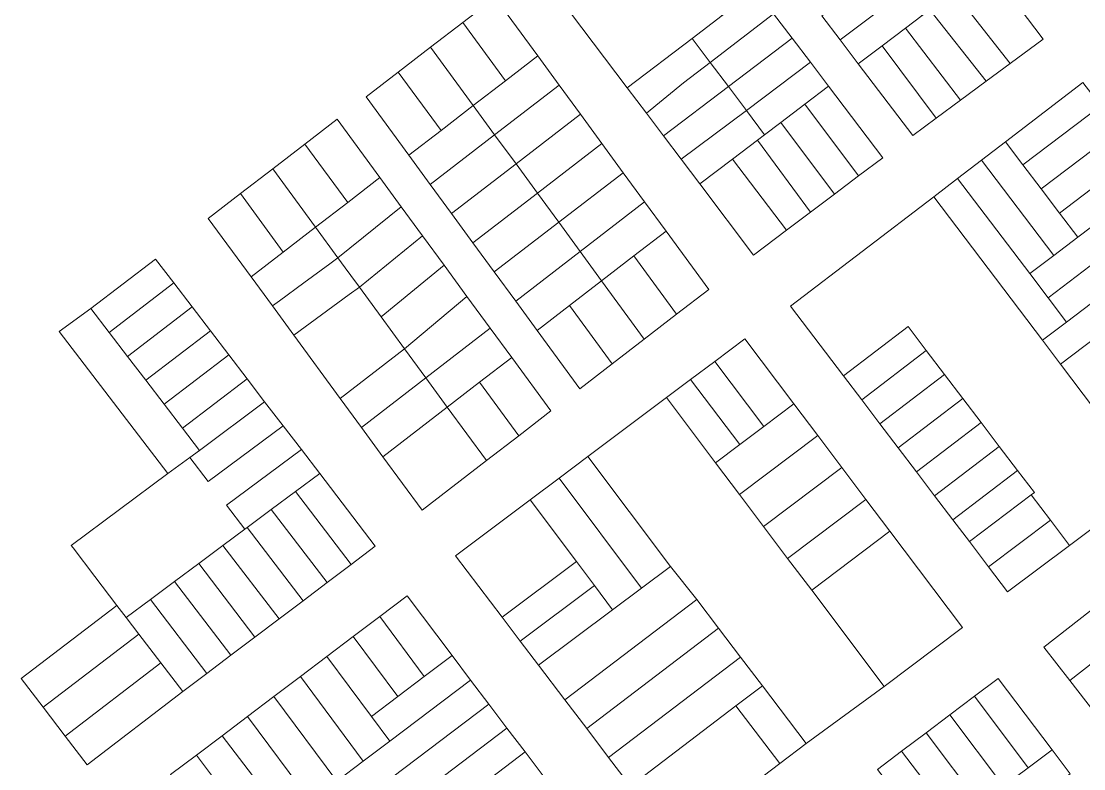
# Model space of a CAD drawing. Header units: metres. Extents: x 3873 to 16340, y -5213 to 3289.
# Drawn here: x 3877.4 to 4230.1, y 2161.9 to 2409.9 of the extents above; entities that cross this region are included whole.
import ezdxf

# ---------------------------------------------------------------- set-up
doc = ezdxf.new("R2010")
doc.units = ezdxf.units.M
doc.layers.add('CONTEXTO-MANZANAS', color=8, linetype='Continuous', lineweight=0, plot=False)
doc.layers.add('CONTEXTO-PARCELAS', color=9, linetype='Continuous', lineweight=0, plot=False)

msp = doc.modelspace()

# ---------------------------------------------------------------- linework, layer by layer
at = {"layer": 'CONTEXTO-MANZANAS'}
for points in [[(4070.07, 2444.79), (4079.75, 2452.1), (4090.63, 2460.32), (4105.75, 2440.44), (4121.1, 2420.26), (4127.1, 2412.38), (4133.29, 2404.32), (4139.35, 2396.35), (4145.38, 2388.38), (4163.38, 2364.66), (4155.29, 2358.6), (4147.32, 2352.6), (4139.32, 2346.57), (4131.44, 2340.66), (4120.41, 2332.38), (4102.63, 2355.97), (4096.47, 2364.13), (4090.57, 2371.94), (4084.91, 2379.41), (4078.54, 2387.88), (4055.97, 2417.82), (4048.16, 2428.19), (4070.07, 2444.79)], [(4198.19, 2428.29), (4216.6, 2404.04), (4205.66, 2395.94), (4197.63, 2390.04), (4189.13, 2383.76), (4181.1, 2377.82), (4173.29, 2372.04), (4155.22, 2395.85), (4149.19, 2403.79), (4143.13, 2411.76)], [(4034.63, 2417.78), (4048.81, 2398.42), (4055.91, 2388.74), (4063, 2379.06), (4070.09, 2369.38), (4077.19, 2359.7), (4084.29, 2350.01), (4091.39, 2340.32), (4105.58, 2320.96), (4094.9, 2312.75), (4084.19, 2304.5), (4073.48, 2296.26), (4062.78, 2288.02), (4048.6, 2307.38), (4041.5, 2317.07), (4034.4, 2326.76), (4027.3, 2336.44), (4020.21, 2346.12), (4013.12, 2355.8), (4006.02, 2365.48), (3991.84, 2384.84), (4002.53, 2393.07), (4013.21, 2401.29), (4023.92, 2409.53), (4034.63, 2417.78)], [(4252.44, 2256.38), (4225.35, 2236.04), (4204.79, 2220.6), (4198.43, 2228.96), (4192.08, 2237.32), (4186.61, 2244.52), (4180.55, 2252.48), (4174.5, 2260.44), (4168.45, 2268.41), (4162.4, 2276.37), (4156.35, 2284.33), (4150.3, 2292.29), (4132.75, 2315.38), (4180.25, 2351.72), (4188.2, 2357.8), (4196.14, 2363.88), (4204.08, 2369.96), (4229.79, 2389.63)], [(4229.79, 2389.63), (4235.71, 2381.88)], [(3982.23, 2377.45), (3996.42, 2358.09), (4003.51, 2348.41), (4010.61, 2338.73), (4017.7, 2329.05), (4025.32, 2318.66), (4033.07, 2308.08), (4040.16, 2298.4), (4053.18, 2280.63), (4042.48, 2272.4), (4031.78, 2264.16), (4010.39, 2247.69), (3997.37, 2265.46), (3990.28, 2275.14), (3983.18, 2284.82), (3967.81, 2305.79), (3960.72, 2315.47), (3953.63, 2325.15), (3939.44, 2344.51), (3950.14, 2352.74), (3960.84, 2360.98), (3971.54, 2369.21), (3982.23, 2377.45)], [(4079.6, 2156.14), (4072.34, 2165.69), (4065.07, 2175.25), (4057.81, 2184.8), (4049.08, 2196.26), (4043.03, 2204.22), (4036.98, 2212.18), (4021.47, 2232.57), (4046.27, 2251.15), (4055.87, 2258.34), (4065.47, 2265.54), (4091.56, 2285.1), (4099.56, 2291.1), (4107.57, 2297.1), (4117.57, 2304.6)], [(4117.57, 2304.6), (4133.81, 2283.04), (4141.79, 2272.45), (4149.76, 2261.87), (4157.74, 2251.29), (4165.71, 2240.71), (4189.79, 2208.76), (4163.78, 2189.26), (4137.91, 2170.34), (4129.15, 2163.68), (4094.13, 2137.04)], [(4251.78, 2157.29), (4245.65, 2165.18), (4239.51, 2173.08), (4233.37, 2180.98), (4225.39, 2191.24), (4216.8, 2202.29), (4236.54, 2217.64), (4244.44, 2223.77), (4252.52, 2230.06), (4264.17, 2239.12), (4272.07, 2245.25)], [(3926.91, 2160.01), (3935.5, 2166.47), (3944.04, 2172.91), (3952.47, 2179.29), (3961.25, 2185.91), (3970.04, 2192.54), (3978.82, 2199.19), (3987.57, 2205.82), (3996.35, 2212.44), (4005.44, 2219.29)], [(4005.44, 2219.29), (4020.38, 2199.51), (4026.54, 2191.38), (4032.57, 2183.4), (4038.6, 2175.42), (4044.59, 2167.53), (4050.64, 2159.57)], [(4161.54, 2161.66), (4169.6, 2167.76), (4177.75, 2173.91), (4185.6, 2179.82), (4193.75, 2185.97), (4201.66, 2191.88)], [(4201.66, 2191.88), (4219.57, 2168.19), (4225.6, 2160.22)]]:
    msp.add_lwpolyline(points, dxfattribs=at)
at = {"layer": 'CONTEXTO-PARCELAS'}
for points in [[(4078.54, 2387.88), (4055.97, 2417.82), (4077.85, 2434.35), (4086.35, 2422.97), (4096.13, 2430.35), (4110.04, 2411.85), (4100.04, 2404.22), (4078.54, 2387.88)], [(4078.54, 2387.88), (4055.97, 2417.82), (4077.85, 2434.35), (4086.35, 2422.97), (4096.13, 2430.35), (4110.04, 2411.85), (4100.04, 2404.22), (4078.54, 2387.88)], [(4078.54, 2387.88), (4055.97, 2417.82), (4077.85, 2434.35), (4086.35, 2422.97), (4096.13, 2430.35), (4110.04, 2411.85), (4100.04, 2404.22), (4078.54, 2387.88)], [(4149.19, 2403.79), (4143.13, 2411.76), (4164.35, 2427.79), (4170.41, 2419.82), (4149.19, 2403.79)], [(4149.19, 2403.79), (4143.13, 2411.76), (4164.35, 2427.79), (4170.41, 2419.82), (4149.19, 2403.79)], [(4186.91, 2419.76), (4198.19, 2428.29), (4216.6, 2404.04), (4205.66, 2395.94), (4186.91, 2419.76)], [(4186.91, 2419.76), (4198.19, 2428.29), (4216.6, 2404.04), (4205.66, 2395.94), (4186.91, 2419.76)], [(4106.04, 2396.29), (4100.04, 2404.22), (4110.04, 2411.85), (4121.1, 2420.26), (4127.1, 2412.38), (4106.04, 2396.29)], [(4106.04, 2396.29), (4100.04, 2404.22), (4110.04, 2411.85), (4121.1, 2420.26), (4127.1, 2412.38), (4106.04, 2396.29)], [(4106.04, 2396.29), (4100.04, 2404.22), (4110.04, 2411.85), (4121.1, 2420.26), (4127.1, 2412.38), (4106.04, 2396.29)], [(4149.19, 2403.79), (4170.41, 2419.82), (4176.44, 2411.85), (4170.94, 2407.69), (4163.13, 2401.79), (4155.22, 2395.85), (4149.19, 2403.79)], [(4149.19, 2403.79), (4170.41, 2419.82), (4176.44, 2411.85), (4170.94, 2407.69), (4163.13, 2401.79), (4155.22, 2395.85), (4149.19, 2403.79)], [(4197.63, 2390.04), (4178.94, 2413.72), (4186.91, 2419.76), (4205.66, 2395.94), (4197.63, 2390.04)], [(4197.63, 2390.04), (4178.94, 2413.72), (4186.91, 2419.76), (4205.66, 2395.94), (4197.63, 2390.04)], [(4034.63, 2417.78), (4048.81, 2398.42), (4038.12, 2390.18), (4023.92, 2409.53), (4034.63, 2417.78)], [(4034.63, 2417.78), (4048.81, 2398.42), (4038.12, 2390.18), (4023.92, 2409.53), (4034.63, 2417.78)], [(4034.63, 2417.78), (4048.81, 2398.42), (4038.12, 2390.18), (4023.92, 2409.53), (4034.63, 2417.78)], [(4189.13, 2383.76), (4170.94, 2407.69), (4176.44, 2411.85), (4178.94, 2413.72), (4197.63, 2390.04), (4189.13, 2383.76)], [(4189.13, 2383.76), (4170.94, 2407.69), (4176.44, 2411.85), (4178.94, 2413.72), (4197.63, 2390.04), (4189.13, 2383.76)], [(4023.92, 2409.53), (4038.12, 2390.18), (4027.42, 2381.95), (4013.21, 2401.29), (4023.92, 2409.53)], [(4023.92, 2409.53), (4038.12, 2390.18), (4027.42, 2381.95), (4013.21, 2401.29), (4023.92, 2409.53)], [(4023.92, 2409.53), (4038.12, 2390.18), (4027.42, 2381.95), (4013.21, 2401.29), (4023.92, 2409.53)], [(4106.04, 2396.29), (4127.1, 2412.38), (4133.29, 2404.32), (4112.1, 2388.26), (4106.04, 2396.29)], [(4106.04, 2396.29), (4127.1, 2412.38), (4133.29, 2404.32), (4112.1, 2388.26), (4106.04, 2396.29)], [(4106.04, 2396.29), (4127.1, 2412.38), (4133.29, 2404.32), (4112.1, 2388.26), (4106.04, 2396.29)], [(4163.13, 2401.79), (4170.94, 2407.69), (4189.13, 2383.76), (4181.1, 2377.82), (4163.13, 2401.79)], [(4163.13, 2401.79), (4170.94, 2407.69), (4189.13, 2383.76), (4181.1, 2377.82), (4163.13, 2401.79)], [(4078.54, 2387.88), (4100.04, 2404.22), (4106.04, 2396.29), (4097.16, 2389.51), (4084.91, 2379.41), (4078.54, 2387.88)], [(4078.54, 2387.88), (4100.04, 2404.22), (4106.04, 2396.29), (4097.16, 2389.51), (4084.91, 2379.41), (4078.54, 2387.88)], [(4078.54, 2387.88), (4100.04, 2404.22), (4106.04, 2396.29), (4097.16, 2389.51), (4084.91, 2379.41), (4078.54, 2387.88)], [(4118.07, 2380.35), (4112.1, 2388.26), (4133.29, 2404.32), (4139.35, 2396.35), (4118.07, 2380.35)], [(4118.07, 2380.35), (4112.1, 2388.26), (4133.29, 2404.32), (4139.35, 2396.35), (4118.07, 2380.35)], [(4118.07, 2380.35), (4112.1, 2388.26), (4133.29, 2404.32), (4139.35, 2396.35), (4118.07, 2380.35)], [(4013.21, 2401.29), (4027.42, 2381.95), (4016.72, 2373.71), (4002.53, 2393.07), (4013.21, 2401.29)], [(4013.21, 2401.29), (4027.42, 2381.95), (4016.72, 2373.71), (4002.53, 2393.07), (4013.21, 2401.29)], [(4013.21, 2401.29), (4027.42, 2381.95), (4016.72, 2373.71), (4002.53, 2393.07), (4013.21, 2401.29)], [(4055.91, 2388.74), (4034.51, 2372.27), (4027.42, 2381.95), (4038.12, 2390.18), (4048.81, 2398.42), (4055.91, 2388.74)], [(4055.91, 2388.74), (4034.51, 2372.27), (4027.42, 2381.95), (4038.12, 2390.18), (4048.81, 2398.42), (4055.91, 2388.74)], [(4055.91, 2388.74), (4034.51, 2372.27), (4027.42, 2381.95), (4038.12, 2390.18), (4048.81, 2398.42), (4055.91, 2388.74)], [(4173.29, 2372.04), (4155.22, 2395.85), (4163.13, 2401.79), (4181.1, 2377.82), (4173.29, 2372.04)], [(4173.29, 2372.04), (4155.22, 2395.85), (4163.13, 2401.79), (4181.1, 2377.82), (4173.29, 2372.04)], [(4090.57, 2371.94), (4084.91, 2379.41), (4097.16, 2389.51), (4106.04, 2396.29), (4112.1, 2388.26), (4090.57, 2371.94)], [(4090.57, 2371.94), (4084.91, 2379.41), (4097.16, 2389.51), (4106.04, 2396.29), (4112.1, 2388.26), (4090.57, 2371.94)], [(4090.57, 2371.94), (4084.91, 2379.41), (4097.16, 2389.51), (4106.04, 2396.29), (4112.1, 2388.26), (4090.57, 2371.94)], [(4124.13, 2372.29), (4118.07, 2380.35), (4139.35, 2396.35), (4145.38, 2388.38), (4137.47, 2382.41), (4129.47, 2376.35), (4124.13, 2372.29)], [(4124.13, 2372.29), (4118.07, 2380.35), (4139.35, 2396.35), (4145.38, 2388.38), (4137.47, 2382.41), (4129.47, 2376.35), (4124.13, 2372.29)], [(4124.13, 2372.29), (4118.07, 2380.35), (4139.35, 2396.35), (4145.38, 2388.38), (4137.47, 2382.41), (4129.47, 2376.35), (4124.13, 2372.29)], [(4002.53, 2393.07), (4016.72, 2373.71), (4006.02, 2365.48), (3991.84, 2384.84), (4002.53, 2393.07)], [(4002.53, 2393.07), (4016.72, 2373.71), (4006.02, 2365.48), (3991.84, 2384.84), (4002.53, 2393.07)], [(4002.53, 2393.07), (4016.72, 2373.71), (4006.02, 2365.48), (3991.84, 2384.84), (4002.53, 2393.07)], [(4063, 2379.06), (4041.61, 2362.59), (4034.51, 2372.27), (4055.91, 2388.74), (4063, 2379.06)], [(4063, 2379.06), (4041.61, 2362.59), (4034.51, 2372.27), (4055.91, 2388.74), (4063, 2379.06)], [(4063, 2379.06), (4041.61, 2362.59), (4034.51, 2372.27), (4055.91, 2388.74), (4063, 2379.06)], [(4096.47, 2364.13), (4090.57, 2371.94), (4112.1, 2388.26), (4118.07, 2380.35), (4096.47, 2364.13)], [(4096.47, 2364.13), (4090.57, 2371.94), (4112.1, 2388.26), (4118.07, 2380.35), (4096.47, 2364.13)], [(4096.47, 2364.13), (4090.57, 2371.94), (4112.1, 2388.26), (4118.07, 2380.35), (4096.47, 2364.13)], [(4155.29, 2358.6), (4137.47, 2382.41), (4145.38, 2388.38), (4163.38, 2364.66), (4155.29, 2358.6)], [(4155.29, 2358.6), (4137.47, 2382.41), (4145.38, 2388.38), (4163.38, 2364.66), (4155.29, 2358.6)], [(4155.29, 2358.6), (4137.47, 2382.41), (4145.38, 2388.38), (4163.38, 2364.66), (4155.29, 2358.6)], [(4235.71, 2381.88), (4209.87, 2362.31), (4204.08, 2369.96), (4229.79, 2389.63), (4235.71, 2381.88)], [(4235.71, 2381.88), (4209.87, 2362.31), (4204.08, 2369.96), (4229.79, 2389.63), (4235.71, 2381.88)], [(4006.02, 2365.48), (4016.72, 2373.71), (4027.42, 2381.95), (4034.51, 2372.27), (4013.12, 2355.8), (4006.02, 2365.48)], [(4006.02, 2365.48), (4016.72, 2373.71), (4027.42, 2381.95), (4034.51, 2372.27), (4013.12, 2355.8), (4006.02, 2365.48)], [(4006.02, 2365.48), (4016.72, 2373.71), (4027.42, 2381.95), (4034.51, 2372.27), (4013.12, 2355.8), (4006.02, 2365.48)], [(4129.47, 2376.35), (4137.47, 2382.41), (4155.29, 2358.6), (4147.32, 2352.6), (4129.47, 2376.35)], [(4129.47, 2376.35), (4137.47, 2382.41), (4155.29, 2358.6), (4147.32, 2352.6), (4129.47, 2376.35)], [(4129.47, 2376.35), (4137.47, 2382.41), (4155.29, 2358.6), (4147.32, 2352.6), (4129.47, 2376.35)], [(4241.78, 2373.93), (4215.9, 2354.34), (4209.87, 2362.31), (4235.71, 2381.88), (4241.78, 2373.93)], [(4241.78, 2373.93), (4215.9, 2354.34), (4209.87, 2362.31), (4235.71, 2381.88), (4241.78, 2373.93)], [(3996.42, 2358.09), (3985.72, 2349.85), (3971.54, 2369.21), (3982.23, 2377.45), (3996.42, 2358.09)], [(3996.42, 2358.09), (3985.72, 2349.85), (3971.54, 2369.21), (3982.23, 2377.45), (3996.42, 2358.09)], [(4070.09, 2369.38), (4048.71, 2352.9), (4041.61, 2362.59), (4063, 2379.06), (4070.09, 2369.38)], [(4070.09, 2369.38), (4048.71, 2352.9), (4041.61, 2362.59), (4063, 2379.06), (4070.09, 2369.38)], [(4070.09, 2369.38), (4048.71, 2352.9), (4041.61, 2362.59), (4063, 2379.06), (4070.09, 2369.38)], [(4124.13, 2372.29), (4121.79, 2370.51), (4113.47, 2364.19), (4102.63, 2355.97), (4096.47, 2364.13), (4118.07, 2380.35), (4124.13, 2372.29)], [(4124.13, 2372.29), (4121.79, 2370.51), (4113.47, 2364.19), (4102.63, 2355.97), (4096.47, 2364.13), (4118.07, 2380.35), (4124.13, 2372.29)], [(4124.13, 2372.29), (4121.79, 2370.51), (4113.47, 2364.19), (4102.63, 2355.97), (4096.47, 2364.13), (4118.07, 2380.35), (4124.13, 2372.29)], [(4139.32, 2346.57), (4121.79, 2370.51), (4124.13, 2372.29), (4129.47, 2376.35), (4147.32, 2352.6), (4139.32, 2346.57)], [(4139.32, 2346.57), (4121.79, 2370.51), (4124.13, 2372.29), (4129.47, 2376.35), (4147.32, 2352.6), (4139.32, 2346.57)], [(4139.32, 2346.57), (4121.79, 2370.51), (4124.13, 2372.29), (4129.47, 2376.35), (4147.32, 2352.6), (4139.32, 2346.57)], [(4247.85, 2365.99), (4222.03, 2346.25), (4215.9, 2354.34), (4241.78, 2373.93), (4247.85, 2365.99)], [(4247.85, 2365.99), (4222.03, 2346.25), (4215.9, 2354.34), (4241.78, 2373.93), (4247.85, 2365.99)], [(4013.12, 2355.8), (4034.51, 2372.27), (4041.61, 2362.59), (4020.21, 2346.12), (4013.12, 2355.8)], [(4013.12, 2355.8), (4034.51, 2372.27), (4041.61, 2362.59), (4020.21, 2346.12), (4013.12, 2355.8)], [(4013.12, 2355.8), (4034.51, 2372.27), (4041.61, 2362.59), (4020.21, 2346.12), (4013.12, 2355.8)], [(4113.47, 2364.19), (4121.79, 2370.51), (4139.32, 2346.57), (4131.44, 2340.66), (4113.47, 2364.19)], [(4113.47, 2364.19), (4121.79, 2370.51), (4139.32, 2346.57), (4131.44, 2340.66), (4113.47, 2364.19)], [(4113.47, 2364.19), (4121.79, 2370.51), (4139.32, 2346.57), (4131.44, 2340.66), (4113.47, 2364.19)], [(3971.54, 2369.21), (3985.72, 2349.85), (3975.02, 2341.62), (3960.84, 2360.98), (3971.54, 2369.21)], [(3971.54, 2369.21), (3985.72, 2349.85), (3975.02, 2341.62), (3960.84, 2360.98), (3971.54, 2369.21)], [(4077.19, 2359.7), (4055.79, 2343.23), (4048.71, 2352.9), (4070.09, 2369.38), (4077.19, 2359.7)], [(4077.19, 2359.7), (4055.79, 2343.23), (4048.71, 2352.9), (4070.09, 2369.38), (4077.19, 2359.7)], [(4077.19, 2359.7), (4055.79, 2343.23), (4048.71, 2352.9), (4070.09, 2369.38), (4077.19, 2359.7)], [(4204.08, 2369.96), (4209.87, 2362.31), (4215.9, 2354.34), (4222.03, 2346.25), (4228.07, 2338.28), (4220.09, 2332.24), (4196.14, 2363.88), (4204.08, 2369.96)], [(4204.08, 2369.96), (4209.87, 2362.31), (4215.9, 2354.34), (4222.03, 2346.25), (4228.07, 2338.28), (4220.09, 2332.24), (4196.14, 2363.88), (4204.08, 2369.96)], [(4102.63, 2355.97), (4113.47, 2364.19), (4131.44, 2340.66), (4120.41, 2332.38), (4102.63, 2355.97)], [(4102.63, 2355.97), (4113.47, 2364.19), (4131.44, 2340.66), (4120.41, 2332.38), (4102.63, 2355.97)], [(4102.63, 2355.97), (4113.47, 2364.19), (4131.44, 2340.66), (4120.41, 2332.38), (4102.63, 2355.97)], [(4196.14, 2363.88), (4220.09, 2332.24), (4212.12, 2326.2), (4188.2, 2357.8), (4196.14, 2363.88)], [(4196.14, 2363.88), (4220.09, 2332.24), (4212.12, 2326.2), (4188.2, 2357.8), (4196.14, 2363.88)], [(4254.02, 2357.93), (4228.07, 2338.28), (4222.03, 2346.25), (4247.85, 2365.99), (4254.02, 2357.93)], [(4254.02, 2357.93), (4228.07, 2338.28), (4222.03, 2346.25), (4247.85, 2365.99), (4254.02, 2357.93)], [(3960.84, 2360.98), (3975.02, 2341.62), (3964.33, 2333.38), (3950.14, 2352.74), (3960.84, 2360.98)], [(3960.84, 2360.98), (3975.02, 2341.62), (3964.33, 2333.38), (3950.14, 2352.74), (3960.84, 2360.98)], [(4020.21, 2346.12), (4041.61, 2362.59), (4048.71, 2352.9), (4027.3, 2336.44), (4020.21, 2346.12)], [(4020.21, 2346.12), (4041.61, 2362.59), (4048.71, 2352.9), (4027.3, 2336.44), (4020.21, 2346.12)], [(4020.21, 2346.12), (4041.61, 2362.59), (4048.71, 2352.9), (4027.3, 2336.44), (4020.21, 2346.12)], [(4084.29, 2350.01), (4062.89, 2333.54), (4055.79, 2343.23), (4077.19, 2359.7), (4084.29, 2350.01)], [(4084.29, 2350.01), (4062.89, 2333.54), (4055.79, 2343.23), (4077.19, 2359.7), (4084.29, 2350.01)], [(4084.29, 2350.01), (4062.89, 2333.54), (4055.79, 2343.23), (4077.19, 2359.7), (4084.29, 2350.01)], [(4003.51, 2348.41), (3982.5, 2331.43), (3975.02, 2341.62), (3985.72, 2349.85), (3996.42, 2358.09), (4003.51, 2348.41)], [(4003.51, 2348.41), (3982.5, 2331.43), (3975.02, 2341.62), (3985.72, 2349.85), (3996.42, 2358.09), (4003.51, 2348.41)], [(4216.32, 2304.1), (4180.25, 2351.72), (4188.2, 2357.8), (4212.12, 2326.2), (4218.24, 2318.13), (4224.29, 2310.14), (4216.32, 2304.1)], [(4216.32, 2304.1), (4180.25, 2351.72), (4188.2, 2357.8), (4212.12, 2326.2), (4218.24, 2318.13), (4224.29, 2310.14), (4216.32, 2304.1)], [(4260.09, 2349.98), (4218.24, 2318.13), (4212.12, 2326.2), (4220.09, 2332.24), (4228.07, 2338.28), (4254.02, 2357.93), (4260.09, 2349.98)], [(4260.09, 2349.98), (4218.24, 2318.13), (4212.12, 2326.2), (4220.09, 2332.24), (4228.07, 2338.28), (4254.02, 2357.93), (4260.09, 2349.98)], [(3950.14, 2352.74), (3964.33, 2333.38), (3953.63, 2325.15), (3939.44, 2344.51), (3950.14, 2352.74)], [(3950.14, 2352.74), (3964.33, 2333.38), (3953.63, 2325.15), (3939.44, 2344.51), (3950.14, 2352.74)], [(4027.3, 2336.44), (4048.71, 2352.9), (4055.79, 2343.23), (4034.4, 2326.76), (4027.3, 2336.44)], [(4027.3, 2336.44), (4048.71, 2352.9), (4055.79, 2343.23), (4034.4, 2326.76), (4027.3, 2336.44)], [(4027.3, 2336.44), (4048.71, 2352.9), (4055.79, 2343.23), (4034.4, 2326.76), (4027.3, 2336.44)], [(4069.99, 2323.85), (4062.89, 2333.54), (4084.29, 2350.01), (4091.39, 2340.32), (4080.69, 2332.09), (4069.99, 2323.85)], [(4069.99, 2323.85), (4062.89, 2333.54), (4084.29, 2350.01), (4091.39, 2340.32), (4080.69, 2332.09), (4069.99, 2323.85)], [(4069.99, 2323.85), (4062.89, 2333.54), (4084.29, 2350.01), (4091.39, 2340.32), (4080.69, 2332.09), (4069.99, 2323.85)], [(4180.25, 2351.72), (4216.32, 2304.1), (4222.35, 2296.13), (4252.45, 2256.39), (4225.35, 2236.04), (4219, 2244.41), (4212.62, 2252.81), (4213.68, 2253.61), (4208.05, 2260.93), (4202, 2268.89), (4195.95, 2276.85), (4189.9, 2284.81), (4183.85, 2292.78), (4177.8, 2300.74), (4171.74, 2308.7), (4150.3, 2292.29), (4132.75, 2315.38), (4180.25, 2351.72)], [(4180.25, 2351.72), (4216.32, 2304.1), (4222.35, 2296.13), (4252.45, 2256.39), (4225.35, 2236.04), (4219, 2244.41), (4212.62, 2252.81), (4213.68, 2253.61), (4208.05, 2260.93), (4202, 2268.89), (4195.95, 2276.85), (4189.9, 2284.81), (4183.85, 2292.78), (4177.8, 2300.74), (4171.74, 2308.7), (4150.3, 2292.29), (4132.75, 2315.38), (4180.25, 2351.72)], [(4224.29, 2310.14), (4218.24, 2318.13), (4260.09, 2349.98), (4266.25, 2341.92), (4224.29, 2310.14)], [(4224.29, 2310.14), (4218.24, 2318.13), (4260.09, 2349.98), (4266.25, 2341.92), (4224.29, 2310.14)], [(4010.61, 2338.73), (3989.59, 2321.76), (3986.79, 2325.58), (3984.9, 2328.16), (3982.5, 2331.43), (4003.51, 2348.41), (4010.61, 2338.73)], [(4010.61, 2338.73), (3989.59, 2321.76), (3986.79, 2325.58), (3984.9, 2328.16), (3982.5, 2331.43), (4003.51, 2348.41), (4010.61, 2338.73)], [(4034.4, 2326.76), (4055.79, 2343.23), (4062.89, 2333.54), (4041.5, 2317.07), (4034.4, 2326.76)], [(4034.4, 2326.76), (4055.79, 2343.23), (4062.89, 2333.54), (4041.5, 2317.07), (4034.4, 2326.76)], [(4034.4, 2326.76), (4055.79, 2343.23), (4062.89, 2333.54), (4041.5, 2317.07), (4034.4, 2326.76)], [(4266.25, 2341.92), (4272.32, 2333.97), (4238.3, 2308.2), (4222.35, 2296.13), (4216.32, 2304.1), (4224.29, 2310.14), (4266.25, 2341.92)], [(4266.25, 2341.92), (4272.32, 2333.97), (4238.3, 2308.2), (4222.35, 2296.13), (4216.32, 2304.1), (4224.29, 2310.14), (4266.25, 2341.92)], [(3975.02, 2341.62), (3982.5, 2331.43), (3979.75, 2329.42), (3971.2, 2323.16), (3963.1, 2317.22), (3960.72, 2315.47), (3953.63, 2325.15), (3964.33, 2333.38), (3975.02, 2341.62)], [(3975.02, 2341.62), (3982.5, 2331.43), (3979.75, 2329.42), (3971.2, 2323.16), (3963.1, 2317.22), (3960.72, 2315.47), (3953.63, 2325.15), (3964.33, 2333.38), (3975.02, 2341.62)], [(4017.7, 2329.05), (3996.86, 2311.82), (3989.59, 2321.76), (4010.61, 2338.73), (4017.7, 2329.05)], [(4017.7, 2329.05), (3996.86, 2311.82), (3989.59, 2321.76), (4010.61, 2338.73), (4017.7, 2329.05)], [(4094.9, 2312.75), (4080.69, 2332.09), (4091.39, 2340.32), (4105.58, 2320.96), (4094.9, 2312.75)], [(4094.9, 2312.75), (4080.69, 2332.09), (4091.39, 2340.32), (4105.58, 2320.96), (4094.9, 2312.75)], [(4094.9, 2312.75), (4080.69, 2332.09), (4091.39, 2340.32), (4105.58, 2320.96), (4094.9, 2312.75)], [(3960.72, 2315.47), (3963.1, 2317.22), (3971.2, 2323.16), (3979.75, 2329.42), (3982.5, 2331.43), (3984.9, 2328.16), (3986.79, 2325.58), (3989.59, 2321.76), (3986.19, 2319.26), (3967.81, 2305.79), (3960.72, 2315.47)], [(3960.72, 2315.47), (3963.1, 2317.22), (3971.2, 2323.16), (3979.75, 2329.42), (3982.5, 2331.43), (3984.9, 2328.16), (3986.79, 2325.58), (3989.59, 2321.76), (3986.19, 2319.26), (3967.81, 2305.79), (3960.72, 2315.47)], [(4041.5, 2317.07), (4062.89, 2333.54), (4069.99, 2323.85), (4059.3, 2315.62), (4048.6, 2307.38), (4041.5, 2317.07)], [(4041.5, 2317.07), (4062.89, 2333.54), (4069.99, 2323.85), (4059.3, 2315.62), (4048.6, 2307.38), (4041.5, 2317.07)], [(4041.5, 2317.07), (4062.89, 2333.54), (4069.99, 2323.85), (4059.3, 2315.62), (4048.6, 2307.38), (4041.5, 2317.07)], [(4084.19, 2304.5), (4069.97, 2323.83), (4080.69, 2332.09), (4094.9, 2312.75), (4084.19, 2304.5)], [(4084.19, 2304.5), (4069.97, 2323.83), (4080.69, 2332.09), (4094.9, 2312.75), (4084.19, 2304.5)], [(4084.19, 2304.5), (4069.97, 2323.83), (4080.69, 2332.09), (4094.9, 2312.75), (4084.19, 2304.5)], [(3928.01, 2323.1), (3906.57, 2306.69), (3900.49, 2314.63), (3921.94, 2331.04), (3928.01, 2323.1)], [(3928.01, 2323.1), (3906.57, 2306.69), (3900.49, 2314.63), (3921.94, 2331.04), (3928.01, 2323.1)], [(4025.32, 2318.66), (4004.58, 2301.29), (3996.86, 2311.82), (4017.7, 2329.05), (4025.32, 2318.66)], [(4025.32, 2318.66), (4004.58, 2301.29), (3996.86, 2311.82), (4017.7, 2329.05), (4025.32, 2318.66)], [(3934.09, 2315.15), (3912.65, 2298.75), (3906.57, 2306.69), (3928.01, 2323.1), (3934.09, 2315.15)], [(3934.09, 2315.15), (3912.65, 2298.75), (3906.57, 2306.69), (3928.01, 2323.1), (3934.09, 2315.15)], [(3967.81, 2305.79), (3986.19, 2319.26), (3989.59, 2321.76), (3996.86, 2311.82), (4004.58, 2301.29), (3983.18, 2284.82), (3967.81, 2305.79)], [(3967.81, 2305.79), (3986.19, 2319.26), (3989.59, 2321.76), (3996.86, 2311.82), (4004.58, 2301.29), (3983.18, 2284.82), (3967.81, 2305.79)], [(4073.48, 2296.26), (4059.3, 2315.62), (4069.97, 2323.83), (4084.19, 2304.5), (4073.48, 2296.26)], [(4073.48, 2296.26), (4059.3, 2315.62), (4069.97, 2323.83), (4084.19, 2304.5), (4073.48, 2296.26)], [(4073.48, 2296.26), (4059.3, 2315.62), (4069.97, 2323.83), (4084.19, 2304.5), (4073.48, 2296.26)], [(4033.07, 2308.08), (4011.67, 2291.61), (4004.58, 2301.29), (4025.32, 2318.66), (4033.07, 2308.08)], [(4033.07, 2308.08), (4011.67, 2291.61), (4004.58, 2301.29), (4025.32, 2318.66), (4033.07, 2308.08)], [(3900.49, 2314.63), (3906.57, 2306.69), (3912.65, 2298.75), (3918.72, 2290.81), (3924.8, 2282.86), (3930.88, 2274.92), (3936.49, 2267.58), (3933.32, 2265.22), (3926.07, 2259.85), (3889.99, 2306.96), (3900.49, 2314.63)], [(3900.49, 2314.63), (3906.57, 2306.69), (3912.65, 2298.75), (3918.72, 2290.81), (3924.8, 2282.86), (3930.88, 2274.92), (3936.49, 2267.58), (3933.32, 2265.22), (3926.07, 2259.85), (3889.99, 2306.96), (3900.49, 2314.63)], [(3940.17, 2307.21), (3918.72, 2290.81), (3912.65, 2298.75), (3934.09, 2315.15), (3940.17, 2307.21)], [(3940.17, 2307.21), (3918.72, 2290.81), (3912.65, 2298.75), (3934.09, 2315.15), (3940.17, 2307.21)], [(4048.6, 2307.38), (4059.3, 2315.62), (4073.48, 2296.26), (4062.78, 2288.02), (4048.6, 2307.38)], [(4048.6, 2307.38), (4059.3, 2315.62), (4073.48, 2296.26), (4062.78, 2288.02), (4048.6, 2307.38)], [(4048.6, 2307.38), (4059.3, 2315.62), (4073.48, 2296.26), (4062.78, 2288.02), (4048.6, 2307.38)], [(3946.24, 2299.27), (3924.8, 2282.86), (3918.72, 2290.81), (3940.17, 2307.21), (3946.24, 2299.27)], [(3946.24, 2299.27), (3924.8, 2282.86), (3918.72, 2290.81), (3940.17, 2307.21), (3946.24, 2299.27)], [(4040.16, 2298.4), (4029.46, 2290.16), (4018.76, 2281.93), (4011.67, 2291.61), (4033.07, 2308.08), (4040.16, 2298.4)], [(4040.16, 2298.4), (4029.46, 2290.16), (4018.76, 2281.93), (4011.67, 2291.61), (4033.07, 2308.08), (4040.16, 2298.4)], [(4150.3, 2292.29), (4171.74, 2308.7), (4177.8, 2300.74), (4156.35, 2284.33), (4150.3, 2292.29)], [(4150.3, 2292.29), (4171.74, 2308.7), (4177.8, 2300.74), (4156.35, 2284.33), (4150.3, 2292.29)], [(4238.3, 2308.2), (4244.33, 2300.23), (4250.38, 2292.26), (4268.44, 2268.4), (4252.45, 2256.39), (4222.35, 2296.13), (4238.3, 2308.2)], [(4238.3, 2308.2), (4244.33, 2300.23), (4250.38, 2292.26), (4268.44, 2268.4), (4252.45, 2256.39), (4222.35, 2296.13), (4238.3, 2308.2)], [(4117.56, 2304.6), (4133.81, 2283.04), (4123.83, 2275.51), (4107.57, 2297.1), (4117.56, 2304.6)], [(4117.56, 2304.6), (4133.81, 2283.04), (4123.83, 2275.51), (4107.57, 2297.1), (4117.56, 2304.6)], [(3983.18, 2284.82), (4004.58, 2301.29), (4011.67, 2291.61), (3990.28, 2275.14), (3983.18, 2284.82)], [(3983.18, 2284.82), (4004.58, 2301.29), (4011.67, 2291.61), (3990.28, 2275.14), (3983.18, 2284.82)], [(4156.35, 2284.33), (4177.8, 2300.74), (4183.85, 2292.78), (4162.4, 2276.37), (4156.35, 2284.33)], [(4156.35, 2284.33), (4177.8, 2300.74), (4183.85, 2292.78), (4162.4, 2276.37), (4156.35, 2284.33)], [(3952.32, 2291.33), (3930.88, 2274.92), (3924.8, 2282.86), (3946.24, 2299.27), (3952.32, 2291.33)], [(3952.32, 2291.33), (3930.88, 2274.92), (3924.8, 2282.86), (3946.24, 2299.27), (3952.32, 2291.33)], [(4053.18, 2280.63), (4042.48, 2272.4), (4029.46, 2290.16), (4040.16, 2298.4), (4053.18, 2280.63)], [(4053.18, 2280.63), (4042.48, 2272.4), (4029.46, 2290.16), (4040.16, 2298.4), (4053.18, 2280.63)], [(4123.83, 2275.51), (4115.84, 2269.5), (4099.56, 2291.1), (4107.57, 2297.1), (4123.83, 2275.51)], [(4123.83, 2275.51), (4115.84, 2269.5), (4099.56, 2291.1), (4107.57, 2297.1), (4123.83, 2275.51)], [(4162.4, 2276.37), (4183.85, 2292.78), (4189.9, 2284.81), (4168.45, 2268.41), (4162.4, 2276.37)], [(4162.4, 2276.37), (4183.85, 2292.78), (4189.9, 2284.81), (4168.45, 2268.41), (4162.4, 2276.37)], [(3958.16, 2283.69), (3936.49, 2267.58), (3930.88, 2274.92), (3952.32, 2291.33), (3958.16, 2283.69)], [(3958.16, 2283.69), (3936.49, 2267.58), (3930.88, 2274.92), (3952.32, 2291.33), (3958.16, 2283.69)], [(3990.28, 2275.14), (4011.67, 2291.61), (4018.76, 2281.93), (3997.37, 2265.46), (3990.28, 2275.14)], [(3990.28, 2275.14), (4011.67, 2291.61), (4018.76, 2281.93), (3997.37, 2265.46), (3990.28, 2275.14)], [(4029.46, 2290.16), (4042.48, 2272.4), (4031.78, 2264.16), (4018.76, 2281.93), (4029.46, 2290.16)], [(4029.46, 2290.16), (4042.48, 2272.4), (4031.78, 2264.16), (4018.76, 2281.93), (4029.46, 2290.16)], [(4115.84, 2269.5), (4107.85, 2263.48), (4091.56, 2285.1), (4099.56, 2291.1), (4115.84, 2269.5)], [(4115.84, 2269.5), (4107.85, 2263.48), (4091.56, 2285.1), (4099.56, 2291.1), (4115.84, 2269.5)], [(3939.38, 2257.29), (3933.32, 2265.22), (3936.49, 2267.58), (3958.16, 2283.69), (3964.25, 2275.76), (3939.38, 2257.29)], [(3939.38, 2257.29), (3933.32, 2265.22), (3936.49, 2267.58), (3958.16, 2283.69), (3964.25, 2275.76), (3939.38, 2257.29)], [(4091.56, 2285.1), (4107.85, 2263.48), (4115.83, 2252.9), (4123.8, 2242.31), (4131.77, 2231.73), (4139.75, 2221.15), (4163.78, 2189.26), (4137.91, 2170.34), (4123.38, 2189.44), (4116.11, 2198.99), (4108.84, 2208.54), (4101.58, 2218.09), (4092.88, 2229.09), (4065.47, 2265.54), (4091.56, 2285.1)], [(4091.56, 2285.1), (4107.85, 2263.48), (4115.83, 2252.9), (4123.8, 2242.31), (4131.77, 2231.73), (4139.75, 2221.15), (4163.78, 2189.26), (4137.91, 2170.34), (4123.38, 2189.44), (4116.11, 2198.99), (4108.84, 2208.54), (4101.58, 2218.09), (4092.88, 2229.09), (4065.47, 2265.54), (4091.56, 2285.1)], [(4107.85, 2263.48), (4115.84, 2269.5), (4123.83, 2275.51), (4133.81, 2283.04), (4141.79, 2272.45), (4115.83, 2252.9), (4107.85, 2263.48)], [(4107.85, 2263.48), (4115.84, 2269.5), (4123.83, 2275.51), (4133.81, 2283.04), (4141.79, 2272.45), (4115.83, 2252.9), (4107.85, 2263.48)], [(4168.45, 2268.41), (4189.9, 2284.81), (4195.95, 2276.85), (4174.5, 2260.44), (4168.45, 2268.41)], [(4168.45, 2268.41), (4189.9, 2284.81), (4195.95, 2276.85), (4174.5, 2260.44), (4168.45, 2268.41)], [(3997.37, 2265.46), (4018.76, 2281.93), (4031.78, 2264.16), (4010.39, 2247.69), (3997.37, 2265.46)], [(3997.37, 2265.46), (4018.76, 2281.93), (4031.78, 2264.16), (4010.39, 2247.69), (3997.37, 2265.46)], [(3939.38, 2257.29), (3964.25, 2275.76), (3970.44, 2267.91), (3945.47, 2249.35), (3951.54, 2241.41), (3944.29, 2236.03), (3936.27, 2230.06), (3928.24, 2224.09), (3920.22, 2218.13), (3912.19, 2212.16), (3909.13, 2216.15), (3901.83, 2225.68), (3894.54, 2235.21), (3893.94, 2236.01), (3926.07, 2259.85), (3933.32, 2265.22), (3939.38, 2257.29)], [(3939.38, 2257.29), (3964.25, 2275.76), (3970.44, 2267.91), (3945.47, 2249.35), (3951.54, 2241.41), (3944.29, 2236.03), (3936.27, 2230.06), (3928.24, 2224.09), (3920.22, 2218.13), (3912.19, 2212.16), (3909.13, 2216.15), (3901.83, 2225.68), (3894.54, 2235.21), (3893.94, 2236.01), (3926.07, 2259.85), (3933.32, 2265.22), (3939.38, 2257.29)], [(4174.5, 2260.44), (4195.95, 2276.85), (4202, 2268.89), (4180.55, 2252.48), (4174.5, 2260.44)], [(4174.5, 2260.44), (4195.95, 2276.85), (4202, 2268.89), (4180.55, 2252.48), (4174.5, 2260.44)], [(4115.83, 2252.9), (4141.79, 2272.45), (4149.76, 2261.87), (4123.8, 2242.31), (4115.83, 2252.9)], [(4115.83, 2252.9), (4141.79, 2272.45), (4149.76, 2261.87), (4123.8, 2242.31), (4115.83, 2252.9)], [(3970.44, 2267.91), (3976.5, 2259.94), (3968.38, 2253.92), (3960.35, 2247.96), (3952.32, 2242), (3951.54, 2241.41), (3945.47, 2249.35), (3970.44, 2267.91)], [(3970.44, 2267.91), (3976.5, 2259.94), (3968.38, 2253.92), (3960.35, 2247.96), (3952.32, 2242), (3951.54, 2241.41), (3945.47, 2249.35), (3970.44, 2267.91)], [(4180.55, 2252.48), (4202, 2268.89), (4208.05, 2260.93), (4186.61, 2244.52), (4180.55, 2252.48)], [(4180.55, 2252.48), (4202, 2268.89), (4208.05, 2260.93), (4186.61, 2244.52), (4180.55, 2252.48)], [(4092.88, 2229.09), (4083.28, 2221.9), (4055.87, 2258.34), (4065.47, 2265.54), (4092.88, 2229.09)], [(4092.88, 2229.09), (4083.28, 2221.9), (4055.87, 2258.34), (4065.47, 2265.54), (4092.88, 2229.09)], [(4123.8, 2242.31), (4149.76, 2261.87), (4157.74, 2251.29), (4131.77, 2231.73), (4123.8, 2242.31)], [(4123.8, 2242.31), (4149.76, 2261.87), (4157.74, 2251.29), (4131.77, 2231.73), (4123.8, 2242.31)], [(4186.61, 2244.52), (4208.05, 2260.93), (4213.68, 2253.61), (4212.62, 2252.81), (4192.08, 2237.32), (4186.61, 2244.52)], [(4186.61, 2244.52), (4208.05, 2260.93), (4213.68, 2253.61), (4212.62, 2252.81), (4192.08, 2237.32), (4186.61, 2244.52)], [(3986.89, 2229.73), (3968.38, 2253.92), (3976.5, 2259.94), (3994.88, 2235.76), (3986.89, 2229.73)], [(3986.89, 2229.73), (3968.38, 2253.92), (3976.5, 2259.94), (3994.88, 2235.76), (3986.89, 2229.73)], [(4055.87, 2258.34), (4083.28, 2221.9), (4073.68, 2214.7), (4067.67, 2222.69), (4061.66, 2230.68), (4046.27, 2251.15), (4055.87, 2258.34)], [(4055.87, 2258.34), (4083.28, 2221.9), (4073.68, 2214.7), (4067.67, 2222.69), (4061.66, 2230.68), (4046.27, 2251.15), (4055.87, 2258.34)], [(3978.9, 2223.7), (3960.35, 2247.96), (3968.38, 2253.92), (3986.89, 2229.73), (3978.9, 2223.7)], [(3978.9, 2223.7), (3960.35, 2247.96), (3968.38, 2253.92), (3986.89, 2229.73), (3978.9, 2223.7)], [(4046.27, 2251.15), (4061.66, 2230.68), (4036.98, 2212.18), (4021.47, 2232.57), (4046.27, 2251.15)], [(4046.27, 2251.15), (4061.66, 2230.68), (4036.98, 2212.18), (4021.47, 2232.57), (4046.27, 2251.15)], [(4131.77, 2231.73), (4157.74, 2251.29), (4165.71, 2240.71), (4139.75, 2221.15), (4131.77, 2231.73)], [(4131.77, 2231.73), (4157.74, 2251.29), (4165.71, 2240.71), (4139.75, 2221.15), (4131.77, 2231.73)], [(4212.62, 2252.81), (4219, 2244.41), (4198.43, 2228.96), (4192.08, 2237.32), (4212.62, 2252.81)], [(4212.62, 2252.81), (4219, 2244.41), (4198.43, 2228.96), (4192.08, 2237.32), (4212.62, 2252.81)], [(3952.32, 2242), (3960.35, 2247.96), (3978.9, 2223.7), (3970.92, 2217.68), (3952.32, 2242)], [(3952.32, 2242), (3960.35, 2247.96), (3978.9, 2223.7), (3970.92, 2217.68), (3952.32, 2242)], [(4198.43, 2228.96), (4219, 2244.41), (4225.35, 2236.04), (4204.79, 2220.6), (4198.43, 2228.96)], [(4198.43, 2228.96), (4219, 2244.41), (4225.35, 2236.04), (4204.79, 2220.6), (4198.43, 2228.96)], [(3944.29, 2236.03), (3951.54, 2241.41), (3952.32, 2242), (3970.92, 2217.68), (3962.94, 2211.66), (3944.29, 2236.03)], [(3944.29, 2236.03), (3951.54, 2241.41), (3952.32, 2242), (3970.92, 2217.68), (3962.94, 2211.66), (3944.29, 2236.03)], [(4139.75, 2221.15), (4165.71, 2240.71), (4189.79, 2208.76), (4163.78, 2189.26), (4139.75, 2221.15)], [(4139.75, 2221.15), (4165.71, 2240.71), (4189.79, 2208.76), (4163.78, 2189.26), (4139.75, 2221.15)], [(3954.95, 2205.64), (3936.27, 2230.06), (3944.29, 2236.03), (3962.94, 2211.66), (3954.95, 2205.64)], [(3954.95, 2205.64), (3936.27, 2230.06), (3944.29, 2236.03), (3962.94, 2211.66), (3954.95, 2205.64)], [(3946.97, 2199.61), (3928.24, 2224.09), (3936.27, 2230.06), (3954.95, 2205.64), (3946.97, 2199.61)], [(3946.97, 2199.61), (3928.24, 2224.09), (3936.27, 2230.06), (3954.95, 2205.64), (3946.97, 2199.61)], [(4036.98, 2212.18), (4061.66, 2230.68), (4067.67, 2222.69), (4043.03, 2204.22), (4036.98, 2212.18)], [(4036.98, 2212.18), (4061.66, 2230.68), (4067.67, 2222.69), (4043.03, 2204.22), (4036.98, 2212.18)], [(4057.81, 2184.8), (4049.08, 2196.26), (4073.68, 2214.7), (4083.28, 2221.9), (4092.88, 2229.09), (4101.58, 2218.09), (4057.81, 2184.8)], [(4057.81, 2184.8), (4049.08, 2196.26), (4073.68, 2214.7), (4083.28, 2221.9), (4092.88, 2229.09), (4101.58, 2218.09), (4057.81, 2184.8)], [(3938.99, 2193.59), (3920.22, 2218.13), (3928.24, 2224.09), (3946.97, 2199.61), (3938.99, 2193.59)], [(3938.99, 2193.59), (3920.22, 2218.13), (3928.24, 2224.09), (3946.97, 2199.61), (3938.99, 2193.59)], [(4043.03, 2204.22), (4067.67, 2222.69), (4073.68, 2214.7), (4049.08, 2196.26), (4043.03, 2204.22)], [(4043.03, 2204.22), (4067.67, 2222.69), (4073.68, 2214.7), (4049.08, 2196.26), (4043.03, 2204.22)], [(3996.35, 2212.44), (4005.44, 2219.29), (4020.38, 2199.51), (4011.16, 2192.51), (3996.35, 2212.44)], [(3996.35, 2212.44), (4005.44, 2219.29), (4020.38, 2199.51), (4011.16, 2192.51), (3996.35, 2212.44)], [(3909.13, 2216.15), (3912.19, 2212.16), (3916.42, 2206.63), (3884.65, 2182.32), (3877.36, 2191.84), (3909.13, 2216.15)], [(3909.13, 2216.15), (3912.19, 2212.16), (3916.42, 2206.63), (3884.65, 2182.32), (3877.36, 2191.84), (3909.13, 2216.15)], [(3912.19, 2212.16), (3920.22, 2218.13), (3938.99, 2193.59), (3931, 2187.57), (3923.71, 2197.09), (3916.42, 2206.63), (3912.19, 2212.16)], [(3912.19, 2212.16), (3920.22, 2218.13), (3938.99, 2193.59), (3931, 2187.57), (3923.71, 2197.09), (3916.42, 2206.63), (3912.19, 2212.16)], [(4108.84, 2208.54), (4065.07, 2175.25), (4057.81, 2184.8), (4101.58, 2218.09), (4108.84, 2208.54)], [(4108.84, 2208.54), (4065.07, 2175.25), (4057.81, 2184.8), (4101.58, 2218.09), (4108.84, 2208.54)], [(4245.13, 2206.58), (4225.39, 2191.24), (4216.8, 2202.29), (4236.54, 2217.64), (4245.13, 2206.58)], [(4245.13, 2206.58), (4225.39, 2191.24), (4216.8, 2202.29), (4236.54, 2217.64), (4245.13, 2206.58)], [(3987.57, 2205.82), (3996.35, 2212.44), (4011.16, 2192.51), (4002.38, 2185.88), (3987.57, 2205.82)], [(3987.57, 2205.82), (3996.35, 2212.44), (4011.16, 2192.51), (4002.38, 2185.88), (3987.57, 2205.82)], [(4116.11, 2198.99), (4072.34, 2165.69), (4065.07, 2175.25), (4108.84, 2208.54), (4116.11, 2198.99)], [(4116.11, 2198.99), (4072.34, 2165.69), (4065.07, 2175.25), (4108.84, 2208.54), (4116.11, 2198.99)], [(3916.42, 2206.63), (3923.71, 2197.09), (3891.95, 2172.78), (3884.65, 2182.32), (3916.42, 2206.63)], [(3916.42, 2206.63), (3923.71, 2197.09), (3891.95, 2172.78), (3884.65, 2182.32), (3916.42, 2206.63)], [(3978.82, 2199.19), (3987.57, 2205.82), (4002.38, 2185.88), (3993.63, 2179.26), (3978.82, 2199.19)], [(3978.82, 2199.19), (3987.57, 2205.82), (4002.38, 2185.88), (3993.63, 2179.26), (3978.82, 2199.19)], [(4253.26, 2196.13), (4233.37, 2180.98), (4225.39, 2191.24), (4245.13, 2206.58), (4253.26, 2196.13)], [(4253.26, 2196.13), (4233.37, 2180.98), (4225.39, 2191.24), (4245.13, 2206.58), (4253.26, 2196.13)], [(3978.82, 2199.19), (3993.63, 2179.26), (3999.69, 2171.07), (3990.91, 2164.44), (3970.04, 2192.54), (3978.82, 2199.19)], [(3978.82, 2199.19), (3993.63, 2179.26), (3999.69, 2171.07), (3990.91, 2164.44), (3970.04, 2192.54), (3978.82, 2199.19)], [(3999.69, 2171.07), (3993.63, 2179.26), (4002.38, 2185.88), (4011.16, 2192.51), (4020.38, 2199.51), (4026.54, 2191.38), (3999.69, 2171.07)], [(3999.69, 2171.07), (3993.63, 2179.26), (4002.38, 2185.88), (4011.16, 2192.51), (4020.38, 2199.51), (4026.54, 2191.38), (3999.69, 2171.07)], [(4123.38, 2189.44), (4114.62, 2182.78), (4079.6, 2156.14), (4072.34, 2165.69), (4116.11, 2198.99), (4123.38, 2189.44)], [(4123.38, 2189.44), (4114.62, 2182.78), (4079.6, 2156.14), (4072.34, 2165.69), (4116.11, 2198.99), (4123.38, 2189.44)], [(3923.71, 2197.09), (3931, 2187.57), (3899.24, 2163.26), (3891.95, 2172.78), (3923.71, 2197.09)], [(3923.71, 2197.09), (3931, 2187.57), (3899.24, 2163.26), (3891.95, 2172.78), (3923.71, 2197.09)], [(3982.13, 2157.79), (3961.25, 2185.91), (3970.04, 2192.54), (3990.91, 2164.44), (3982.13, 2157.79)], [(3982.13, 2157.79), (3961.25, 2185.91), (3970.04, 2192.54), (3990.91, 2164.44), (3982.13, 2157.79)], [(3990.91, 2164.44), (3999.69, 2171.07), (4026.54, 2191.38), (4032.57, 2183.4), (3984.73, 2147.19), (3978.69, 2155.19), (3982.13, 2157.79), (3990.91, 2164.44)], [(3990.91, 2164.44), (3999.69, 2171.07), (4026.54, 2191.38), (4032.57, 2183.4), (3984.73, 2147.19), (3978.69, 2155.19), (3982.13, 2157.79), (3990.91, 2164.44)], [(4193.75, 2185.97), (4201.66, 2191.88), (4219.57, 2168.19), (4211.6, 2162.22), (4193.75, 2185.97)], [(4193.75, 2185.97), (4201.66, 2191.88), (4219.57, 2168.19), (4211.6, 2162.22), (4193.75, 2185.97)], [(4193.75, 2185.97), (4201.66, 2191.88), (4219.57, 2168.19), (4211.6, 2162.22), (4193.75, 2185.97)], [(4123.38, 2189.44), (4137.91, 2170.34), (4129.15, 2163.68), (4114.62, 2182.78), (4123.38, 2189.44)], [(4123.38, 2189.44), (4137.91, 2170.34), (4129.15, 2163.68), (4114.62, 2182.78), (4123.38, 2189.44)], [(3982.13, 2157.79), (3978.69, 2155.19), (3973.35, 2151.16), (3952.47, 2179.29), (3961.25, 2185.91), (3982.13, 2157.79)], [(3982.13, 2157.79), (3978.69, 2155.19), (3973.35, 2151.16), (3952.47, 2179.29), (3961.25, 2185.91), (3982.13, 2157.79)], [(3984.73, 2147.19), (4032.57, 2183.4), (4038.6, 2175.42), (3990.78, 2139.18), (3984.73, 2147.19)], [(3984.73, 2147.19), (4032.57, 2183.4), (4038.6, 2175.42), (3990.78, 2139.18), (3984.73, 2147.19)], [(4185.6, 2179.82), (4193.75, 2185.97), (4211.6, 2162.22), (4203.47, 2156.13), (4185.6, 2179.82)], [(4185.6, 2179.82), (4193.75, 2185.97), (4211.6, 2162.22), (4203.47, 2156.13), (4185.6, 2179.82)], [(4185.6, 2179.82), (4193.75, 2185.97), (4211.6, 2162.22), (4203.47, 2156.13), (4185.6, 2179.82)], [(4129.15, 2163.68), (4094.13, 2137.04), (4079.6, 2156.14), (4114.62, 2182.78), (4129.15, 2163.68)], [(4129.15, 2163.68), (4094.13, 2137.04), (4079.6, 2156.14), (4114.62, 2182.78), (4129.15, 2163.68)], [(4177.75, 2173.91), (4185.6, 2179.82), (4203.47, 2156.13), (4195.57, 2150.19), (4177.75, 2173.91)], [(4177.75, 2173.91), (4185.6, 2179.82), (4203.47, 2156.13), (4195.57, 2150.19), (4177.75, 2173.91)], [(4177.75, 2173.91), (4185.6, 2179.82), (4203.47, 2156.13), (4195.57, 2150.19), (4177.75, 2173.91)], [(3965.35, 2145.1), (3944.04, 2172.91), (3952.47, 2179.29), (3973.35, 2151.16), (3965.35, 2145.1)], [(3965.35, 2145.1), (3944.04, 2172.91), (3952.47, 2179.29), (3973.35, 2151.16), (3965.35, 2145.1)], [(3956.57, 2138.47), (3950.47, 2146.57), (3935.5, 2166.47), (3944.04, 2172.91), (3965.35, 2145.1), (3956.57, 2138.47)], [(3956.57, 2138.47), (3950.47, 2146.57), (3935.5, 2166.47), (3944.04, 2172.91), (3965.35, 2145.1), (3956.57, 2138.47)], [(3997.13, 2131.39), (3990.78, 2139.18), (4038.6, 2175.42), (4044.59, 2167.53), (3997.13, 2131.39)], [(3997.13, 2131.39), (3990.78, 2139.18), (4038.6, 2175.42), (4044.59, 2167.53), (3997.13, 2131.39)], [(4169.6, 2167.76), (4177.75, 2173.91), (4195.57, 2150.19), (4187.54, 2144.16), (4169.6, 2167.76)], [(4169.6, 2167.76), (4177.75, 2173.91), (4195.57, 2150.19), (4187.54, 2144.16), (4169.6, 2167.76)], [(4169.6, 2167.76), (4177.75, 2173.91), (4195.57, 2150.19), (4187.54, 2144.16), (4169.6, 2167.76)], [(3926.91, 2160.01), (3935.5, 2166.47), (3950.47, 2146.57), (3941.72, 2139.94), (3926.91, 2160.01)], [(3926.91, 2160.01), (3935.5, 2166.47), (3950.47, 2146.57), (3941.72, 2139.94), (3926.91, 2160.01)], [(3997.13, 2131.39), (4044.59, 2167.53), (4050.64, 2159.57), (4002.86, 2123.23), (3997.13, 2131.39)], [(3997.13, 2131.39), (4044.59, 2167.53), (4050.64, 2159.57), (4002.86, 2123.23), (3997.13, 2131.39)], [(4179.66, 2138.29), (4161.54, 2161.66), (4169.6, 2167.76), (4187.54, 2144.16), (4179.66, 2138.29)], [(4179.66, 2138.29), (4161.54, 2161.66), (4169.6, 2167.76), (4187.54, 2144.16), (4179.66, 2138.29)], [(4179.66, 2138.29), (4161.54, 2161.66), (4169.6, 2167.76), (4187.54, 2144.16), (4179.66, 2138.29)], [(4187.54, 2144.16), (4195.57, 2150.19), (4203.47, 2156.13), (4211.6, 2162.22), (4219.57, 2168.19), (4225.6, 2160.22), (4177.47, 2124.57), (4171.66, 2132.29), (4179.66, 2138.29), (4187.54, 2144.16)], [(4187.54, 2144.16), (4195.57, 2150.19), (4203.47, 2156.13), (4211.6, 2162.22), (4219.57, 2168.19), (4225.6, 2160.22), (4177.47, 2124.57), (4171.66, 2132.29), (4179.66, 2138.29), (4187.54, 2144.16)], [(4187.54, 2144.16), (4195.57, 2150.19), (4203.47, 2156.13), (4211.6, 2162.22), (4219.57, 2168.19), (4225.6, 2160.22), (4177.47, 2124.57), (4171.66, 2132.29), (4179.66, 2138.29), (4187.54, 2144.16)]]:
    msp.add_lwpolyline(points, dxfattribs=at)

doc.saveas('drawing.dxf')
